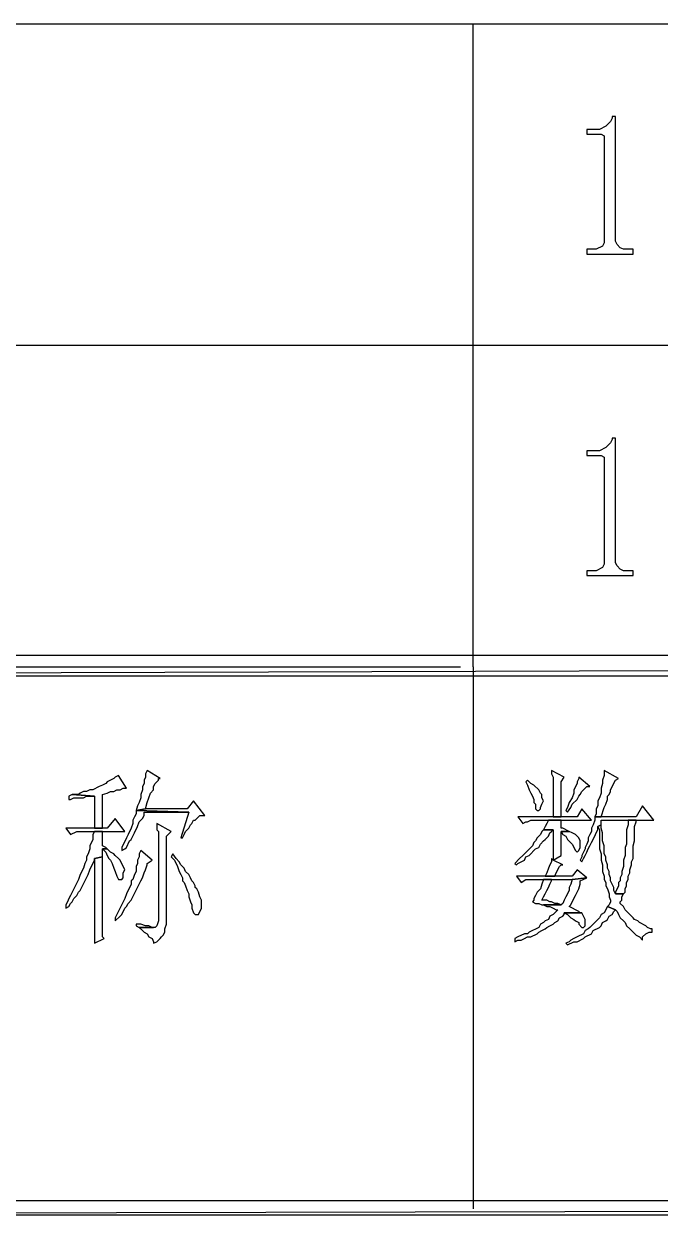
# Model space of a CAD drawing. Extents: x -15.4 to 0.8, y 0.3 to 11.8.
# Drawn here: x -10.193 to -9.861, y 6.501 to 7.122 of the extents above; entities that cross this region are included whole.
import ezdxf

# ---------------------------------------------------------------- set-up
doc = ezdxf.new("R2010")
doc.units = 0
doc.header["$MEASUREMENT"] = 0
doc.linetypes.add('AUSGEZOGEN', pattern=[0])
doc.layers.get('0').update_dxf_attribs({"linetype": 'AUSGEZOGEN'})

msp = doc.modelspace()

# ---------------------------------------------------------------- linework, layer by layer
for points in [[(-10.76795, 7.1219), (-7.41878, 7.1219)], [(-9.95878, 6.7869), (-9.95878, 7.1219)], [(-9.88461, 7.07356), (-9.88628, 7.07356), (-9.88628, 7.07356), (-9.88628, 7.07273), (-9.88628, 7.07273), (-9.88711, 7.07106), (-9.88711, 7.07106), (-9.88961, 7.06856), (-9.88961, 7.06856), (-9.89295, 7.0669), (-9.89295, 7.0669), (-9.89961, 7.0669), (-9.89961, 7.0669), (-9.89961, 7.0644), (-9.89961, 7.0644), (-9.89211, 7.0644), (-9.89211, 7.0644), (-9.89045, 7.06356), (-9.89045, 7.06356), (-9.89045, 7.00773), (-9.89045, 7.00773), (-9.89128, 7.00606), (-9.89128, 7.00606), (-9.89461, 7.0044), (-9.89461, 7.0044), (-9.89961, 7.0044), (-9.89961, 7.0044), (-9.89961, 7.0019), (-9.89961, 7.0019), (-9.87545, 7.0019), (-9.87545, 7.0019), (-9.87545, 7.0044), (-9.87545, 7.0044), (-9.88045, 7.0044), (-9.88045, 7.0044), (-9.88211, 7.00523), (-9.88211, 7.00523), (-9.88378, 7.0069), (-9.88378, 7.0069), (-9.88461, 7.00856), (-9.88461, 7.00856), (-9.88461, 7.01106), (-9.88461, 7.07356)], [(-10.76795, 6.9544), (-7.41878, 6.9544)], [(-9.88461, 6.90606), (-9.88628, 6.90606), (-9.88628, 6.90606), (-9.88628, 6.90523), (-9.88628, 6.90523), (-9.88711, 6.90356), (-9.88711, 6.90356), (-9.88961, 6.90106), (-9.88961, 6.90106), (-9.89295, 6.8994), (-9.89295, 6.8994), (-9.89961, 6.8994), (-9.89961, 6.8994), (-9.89961, 6.8969), (-9.89961, 6.8969), (-9.89211, 6.8969), (-9.89211, 6.8969), (-9.89045, 6.89606), (-9.89045, 6.89606), (-9.89045, 6.84023), (-9.89045, 6.84023), (-9.89128, 6.83856), (-9.89128, 6.83856), (-9.89461, 6.8369), (-9.89461, 6.8369), (-9.89961, 6.8369), (-9.89961, 6.8369), (-9.89961, 6.8344), (-9.89961, 6.8344), (-9.87545, 6.8344), (-9.87545, 6.8344), (-9.87545, 6.8369), (-9.87545, 6.8369), (-9.88045, 6.8369), (-9.88045, 6.8369), (-9.88211, 6.83773), (-9.88211, 6.83773), (-9.88378, 6.8394), (-9.88378, 6.8394), (-9.88461, 6.84106), (-9.88461, 6.84106), (-9.88461, 6.84356), (-9.88461, 6.90606)], [(-10.76795, 6.79273), (-10.76795, 6.7819), (-10.76795, 6.7819), (-7.41878, 6.79273), (-10.76795, 6.79273)], [(-10.76795, 6.7819), (-7.41878, 6.79273), (-7.41878, 6.79273), (-7.41878, 6.7819), (-10.76795, 6.7819)], [(-10.76795, 6.79273), (-10.76795, 6.7819), (-10.76795, 6.7819), (-7.41878, 6.79273), (-10.76795, 6.79273)], [(-10.76795, 6.7819), (-7.41878, 6.79273), (-7.41878, 6.79273), (-7.41878, 6.7819), (-10.76795, 6.7819)], [(-10.52378, 6.7869), (-9.96545, 6.7869)], [(-10.52378, 6.7869), (-9.96545, 6.7869)], [(-9.95878, 6.7869), (-9.95878, 6.5044)], [(-10.14378, 6.73023), (-10.14545, 6.7294), (-10.14545, 6.7294), (-10.14628, 6.72856), (-10.14628, 6.72856), (-10.14795, 6.72773), (-10.14795, 6.72773), (-10.14961, 6.7269), (-10.14961, 6.7269), (-10.15045, 6.72606), (-10.15045, 6.72606), (-10.15211, 6.72523), (-10.15211, 6.72523), (-10.15378, 6.7244), (-10.15378, 6.7244), (-10.15711, 6.72273), (-10.15711, 6.72273), (-10.15878, 6.72273), (-10.15878, 6.72273), (-10.16045, 6.7219), (-10.16045, 6.7219), (-10.16211, 6.7219), (-10.16211, 6.7219), (-10.16378, 6.72106), (-10.16378, 6.72106), (-10.16461, 6.72023), (-10.16461, 6.72023), (-10.16795, 6.72023), (-10.16795, 6.72023), (-10.15628, 6.7194), (-10.15628, 6.7194), (-10.15628, 6.70273), (-10.15628, 6.70273), (-10.15211, 6.70273), (-10.15211, 6.70273), (-10.15211, 6.72023), (-10.15211, 6.72023), (-10.14961, 6.72106), (-10.14961, 6.72106), (-10.14795, 6.7219), (-10.14795, 6.7219), (-10.14628, 6.7219), (-10.14628, 6.7219), (-10.14461, 6.72273), (-10.14461, 6.72273), (-10.14295, 6.72273), (-10.14295, 6.72273), (-10.14128, 6.72356), (-10.14128, 6.72356), (-10.13961, 6.72356), (-10.14378, 6.73023)], [(-10.12878, 6.73273), (-10.12961, 6.73106), (-10.12961, 6.73106), (-10.12961, 6.7294), (-10.12961, 6.7294), (-10.13045, 6.72773), (-10.13045, 6.72773), (-10.13045, 6.72606), (-10.13045, 6.72606), (-10.13128, 6.7244), (-10.13128, 6.7244), (-10.13128, 6.72273), (-10.13128, 6.72273), (-10.13211, 6.72023), (-10.13211, 6.72023), (-10.13211, 6.71856), (-10.13211, 6.71856), (-10.13295, 6.71606), (-10.13295, 6.71606), (-10.13378, 6.7144), (-10.13378, 6.7144), (-10.13461, 6.7119), (-10.13461, 6.7119), (-10.12961, 6.71273), (-10.12961, 6.71273), (-10.12878, 6.71606), (-10.12878, 6.71606), (-10.12795, 6.71856), (-10.12795, 6.71856), (-10.12711, 6.72106), (-10.12711, 6.72106), (-10.12545, 6.72273), (-10.12545, 6.72273), (-10.12545, 6.7244), (-10.12545, 6.7244), (-10.12461, 6.72606), (-10.12461, 6.72606), (-10.12295, 6.72773), (-10.12295, 6.72773), (-10.12295, 6.72856), (-10.12295, 6.72856), (-10.12211, 6.72856), (-10.12878, 6.73273)], [(-9.91795, 6.73273), (-9.91795, 6.73106), (-9.91795, 6.73106), (-9.91711, 6.7294), (-9.91711, 6.7294), (-9.91711, 6.70856), (-9.91711, 6.70856), (-9.91295, 6.70856), (-9.91295, 6.70856), (-9.91295, 6.7269), (-9.91295, 6.7269), (-9.91128, 6.7294), (-9.91795, 6.73273)], [(-9.89045, 6.73273), (-9.89045, 6.73023), (-9.89045, 6.73023), (-9.89128, 6.72773), (-9.89128, 6.72773), (-9.89128, 6.72606), (-9.89128, 6.72606), (-9.89211, 6.72356), (-9.89211, 6.72356), (-9.89211, 6.72106), (-9.89211, 6.72106), (-9.89295, 6.71856), (-9.89295, 6.71856), (-9.89378, 6.7169), (-9.89378, 6.7169), (-9.89378, 6.7144), (-9.89378, 6.7144), (-9.89461, 6.71273), (-9.89461, 6.71273), (-9.89461, 6.71023), (-9.89461, 6.71023), (-9.89545, 6.70856), (-9.89545, 6.70856), (-9.89211, 6.70856), (-9.89211, 6.70856), (-9.89045, 6.71356), (-9.89045, 6.71356), (-9.88961, 6.71523), (-9.88961, 6.71523), (-9.88878, 6.71773), (-9.88878, 6.71773), (-9.88878, 6.7194), (-9.88878, 6.7194), (-9.88795, 6.72023), (-9.88795, 6.72023), (-9.88711, 6.7219), (-9.88711, 6.7219), (-9.88711, 6.72273), (-9.88711, 6.72273), (-9.88461, 6.72773), (-9.88461, 6.72773), (-9.88295, 6.72856), (-9.89045, 6.73273)], [(-9.93045, 6.72773), (-9.93128, 6.7269), (-9.93128, 6.7269), (-9.93045, 6.72523), (-9.93045, 6.72523), (-9.92961, 6.72273), (-9.92961, 6.72273), (-9.92878, 6.72106), (-9.92878, 6.72106), (-9.92795, 6.7194), (-9.92795, 6.7194), (-9.92711, 6.71773), (-9.92711, 6.71773), (-9.92711, 6.71606), (-9.92711, 6.71606), (-9.92628, 6.71523), (-9.92628, 6.71523), (-9.92628, 6.71273), (-9.92628, 6.71273), (-9.92545, 6.7119), (-9.92545, 6.7119), (-9.92461, 6.7119), (-9.92461, 6.7119), (-9.92378, 6.71273), (-9.92378, 6.71273), (-9.92378, 6.71356), (-9.92378, 6.71356), (-9.92295, 6.71523), (-9.92295, 6.71523), (-9.92211, 6.7169), (-9.92211, 6.7169), (-9.92295, 6.71856), (-9.92295, 6.71856), (-9.92295, 6.72023), (-9.92295, 6.72023), (-9.92378, 6.72106), (-9.92378, 6.72106), (-9.92461, 6.72273), (-9.92461, 6.72273), (-9.92711, 6.72523), (-9.92711, 6.72523), (-9.92878, 6.72606), (-9.92878, 6.72606), (-9.93045, 6.72773), (-9.93045, 6.72773)], [(-9.90378, 6.7294), (-9.90378, 6.72856), (-9.90378, 6.72856), (-9.90461, 6.7269), (-9.90461, 6.7269), (-9.90461, 6.72606), (-9.90461, 6.72606), (-9.90628, 6.72273), (-9.90628, 6.72273), (-9.90628, 6.72106), (-9.90628, 6.72106), (-9.90711, 6.71856), (-9.90711, 6.71856), (-9.90878, 6.71606), (-9.90878, 6.71606), (-9.90961, 6.71356), (-9.90961, 6.71356), (-9.91045, 6.7119), (-9.91045, 6.7119), (-9.90961, 6.71106), (-9.90961, 6.71106), (-9.90795, 6.71356), (-9.90795, 6.71356), (-9.90711, 6.71523), (-9.90711, 6.71523), (-9.90461, 6.71773), (-9.90461, 6.71773), (-9.90378, 6.7194), (-9.90378, 6.7194), (-9.90295, 6.72023), (-9.90295, 6.72023), (-9.90211, 6.7219), (-9.90211, 6.7219), (-9.90045, 6.72356), (-9.90045, 6.72356), (-9.89961, 6.7244), (-9.89961, 6.7244), (-9.89795, 6.7244), (-9.90378, 6.7294)], [(-10.16795, 6.72023), (-10.16961, 6.7194), (-10.16961, 6.7194), (-10.16961, 6.71773), (-10.16961, 6.71773), (-10.16878, 6.71773), (-10.16878, 6.71773), (-10.16711, 6.71856), (-10.16711, 6.71856), (-10.16211, 6.71856), (-10.16211, 6.71856), (-10.16045, 6.7194), (-10.16045, 6.7194), (-10.15628, 6.7194), (-10.16795, 6.72023)], [(-10.13461, 6.7119), (-10.13461, 6.71023), (-10.13461, 6.71023), (-10.13545, 6.70856), (-10.13545, 6.70856), (-10.13628, 6.7069), (-10.13628, 6.7069), (-10.13628, 6.70523), (-10.13628, 6.70523), (-10.13711, 6.70273), (-10.13711, 6.70273), (-10.13878, 6.6994), (-10.13878, 6.6994), (-10.13961, 6.69773), (-10.13961, 6.69773), (-10.14211, 6.69273), (-10.14211, 6.69273), (-10.14211, 6.69106), (-10.14211, 6.69106), (-10.14045, 6.6919), (-10.14045, 6.6919), (-10.13961, 6.69273), (-10.13961, 6.69273), (-10.13795, 6.69606), (-10.13795, 6.69606), (-10.13711, 6.6969), (-10.13711, 6.6969), (-10.13628, 6.69856), (-10.13628, 6.69856), (-10.13545, 6.70023), (-10.13545, 6.70023), (-10.13378, 6.70356), (-10.13378, 6.70356), (-10.13295, 6.70606), (-10.13295, 6.70606), (-10.13128, 6.70773), (-10.13128, 6.70773), (-10.13045, 6.7094), (-10.13045, 6.7094), (-10.13045, 6.71106), (-10.13045, 6.71106), (-10.10711, 6.71106), (-10.13461, 6.7119)], [(-10.10461, 6.7169), (-10.10795, 6.71273), (-10.10795, 6.71273), (-10.12961, 6.71273), (-10.12961, 6.71273), (-10.13461, 6.7119), (-10.13461, 6.7119), (-10.10711, 6.71106), (-10.10711, 6.71106), (-10.11128, 6.69773), (-10.11128, 6.69773), (-10.11045, 6.69773), (-10.11045, 6.69773), (-10.10961, 6.6994), (-10.10961, 6.6994), (-10.10878, 6.70106), (-10.10878, 6.70106), (-10.10711, 6.70273), (-10.10711, 6.70273), (-10.10628, 6.7044), (-10.10628, 6.7044), (-10.10545, 6.70523), (-10.10545, 6.70523), (-10.10461, 6.7069), (-10.10461, 6.7069), (-10.10378, 6.7069), (-10.10378, 6.7069), (-10.10211, 6.70856), (-10.10211, 6.70856), (-10.10128, 6.7094), (-10.10128, 6.7094), (-10.09878, 6.7094), (-10.10461, 6.7169)], [(-9.90211, 6.71273), (-9.90461, 6.70856), (-9.90461, 6.70856), (-9.93545, 6.70856), (-9.93545, 6.70856), (-9.93295, 6.70523), (-9.93295, 6.70523), (-9.93128, 6.70606), (-9.93128, 6.70606), (-9.93045, 6.70606), (-9.93045, 6.70606), (-9.92878, 6.7069), (-9.92878, 6.7069), (-9.89711, 6.7069), (-9.90211, 6.71273)], [(-9.87045, 6.7144), (-9.87378, 6.70856), (-9.87378, 6.70856), (-9.89545, 6.70856), (-9.89545, 6.70856), (-9.89545, 6.7069), (-9.89545, 6.7069), (-9.89628, 6.7044), (-9.89628, 6.7044), (-9.89711, 6.70273), (-9.89711, 6.70273), (-9.89711, 6.70106), (-9.89711, 6.70106), (-9.89795, 6.6994), (-9.89795, 6.6994), (-9.89878, 6.69773), (-9.89878, 6.69773), (-9.89878, 6.69606), (-9.89878, 6.69606), (-9.89961, 6.6944), (-9.89961, 6.6944), (-9.90045, 6.69273), (-9.90045, 6.69273), (-9.90045, 6.6919), (-9.90045, 6.6919), (-9.90128, 6.69023), (-9.90128, 6.69023), (-9.90211, 6.68856), (-9.90211, 6.68856), (-9.90211, 6.68773), (-9.90211, 6.68773), (-9.90295, 6.68606), (-9.90295, 6.68606), (-9.90211, 6.68523), (-9.90211, 6.68523), (-9.90128, 6.6869), (-9.90128, 6.6869), (-9.90045, 6.68856), (-9.90045, 6.68856), (-9.89961, 6.69023), (-9.89961, 6.69023), (-9.89878, 6.6919), (-9.89878, 6.6919), (-9.89795, 6.69356), (-9.89795, 6.69356), (-9.89711, 6.69523), (-9.89711, 6.69523), (-9.89545, 6.69856), (-9.89545, 6.69856), (-9.89461, 6.70023), (-9.89461, 6.70023), (-9.89378, 6.7019), (-9.89378, 6.7019), (-9.89378, 6.70356), (-9.89378, 6.70356), (-9.89211, 6.7044), (-9.89211, 6.7044), (-9.89211, 6.7069), (-9.89211, 6.7069), (-9.86461, 6.7069), (-9.87045, 6.7144)], [(-10.14545, 6.70773), (-10.14961, 6.70273), (-10.14961, 6.70273), (-10.17128, 6.70273), (-10.17128, 6.70273), (-10.16878, 6.6994), (-10.16878, 6.6994), (-10.16545, 6.70106), (-10.16545, 6.70106), (-10.14045, 6.70106), (-10.14545, 6.70773)], [(-10.12378, 6.70523), (-10.12378, 6.7019), (-10.12378, 6.7019), (-10.12295, 6.70106), (-10.12295, 6.70106), (-10.12295, 6.6544), (-10.12295, 6.6544), (-10.12378, 6.6519), (-10.12378, 6.6519), (-10.12461, 6.65106), (-10.12461, 6.65106), (-10.13295, 6.65106), (-10.13295, 6.65106), (-10.13128, 6.6494), (-10.13128, 6.6494), (-10.13045, 6.64856), (-10.13045, 6.64856), (-10.12878, 6.64773), (-10.12878, 6.64773), (-10.12795, 6.64606), (-10.12795, 6.64606), (-10.12628, 6.64523), (-10.12628, 6.64523), (-10.12545, 6.64356), (-10.12545, 6.64356), (-10.12545, 6.64273), (-10.12545, 6.64273), (-10.12378, 6.64356), (-10.12378, 6.64356), (-10.12211, 6.64523), (-10.12211, 6.64523), (-10.12128, 6.64606), (-10.12128, 6.64606), (-10.12045, 6.6469), (-10.12045, 6.6469), (-10.11961, 6.64856), (-10.11961, 6.64856), (-10.11961, 6.65023), (-10.11961, 6.65023), (-10.11878, 6.65273), (-10.11878, 6.65273), (-10.11878, 6.69856), (-10.11878, 6.69856), (-10.11628, 6.70106), (-10.12378, 6.70523)], [(-9.91295, 6.7069), (-9.91961, 6.7069), (-9.91961, 6.7069), (-9.92045, 6.70523), (-9.92045, 6.70523), (-9.92128, 6.70356), (-9.92128, 6.70356), (-9.92211, 6.7019), (-9.92211, 6.7019), (-9.91711, 6.7019), (-9.91711, 6.7019), (-9.91711, 6.68606), (-9.91711, 6.68606), (-9.91295, 6.68856), (-9.91295, 6.68856), (-9.91295, 6.70106), (-9.91295, 6.70106), (-9.90878, 6.70106), (-9.90878, 6.70106), (-9.91211, 6.70273), (-9.91211, 6.70273), (-9.91295, 6.70273), (-9.91295, 6.7069)], [(-9.87378, 6.7069), (-9.87795, 6.7069), (-9.87795, 6.7069), (-9.87795, 6.7044), (-9.87795, 6.7044), (-9.87878, 6.7019), (-9.87878, 6.7019), (-9.87878, 6.6944), (-9.87878, 6.6944), (-9.87961, 6.69273), (-9.87961, 6.69273), (-9.87961, 6.68856), (-9.87961, 6.68856), (-9.88045, 6.68606), (-9.88045, 6.68606), (-9.88045, 6.68273), (-9.88045, 6.68273), (-9.88128, 6.68023), (-9.88128, 6.68023), (-9.88128, 6.67856), (-9.88128, 6.67856), (-9.88211, 6.6769), (-9.88211, 6.6769), (-9.88211, 6.67523), (-9.88211, 6.67523), (-9.88295, 6.6744), (-9.88295, 6.6744), (-9.88295, 6.67273), (-9.88295, 6.67273), (-9.88461, 6.6694), (-9.88461, 6.6694), (-9.88461, 6.66856), (-9.88461, 6.66856), (-9.88045, 6.66856), (-9.88045, 6.66856), (-9.87961, 6.6694), (-9.87961, 6.6694), (-9.87961, 6.67106), (-9.87961, 6.67106), (-9.87878, 6.67273), (-9.87878, 6.67273), (-9.87878, 6.6744), (-9.87878, 6.6744), (-9.87795, 6.67606), (-9.87795, 6.67606), (-9.87795, 6.67773), (-9.87795, 6.67773), (-9.87711, 6.6794), (-9.87711, 6.6794), (-9.87711, 6.68106), (-9.87711, 6.68106), (-9.87628, 6.68356), (-9.87628, 6.68356), (-9.87628, 6.68523), (-9.87628, 6.68523), (-9.87545, 6.6869), (-9.87545, 6.6869), (-9.87545, 6.69356), (-9.87545, 6.69356), (-9.87461, 6.69606), (-9.87461, 6.69606), (-9.87461, 6.70356), (-9.87461, 6.70356), (-9.87378, 6.70606), (-9.87378, 6.7069)], [(-10.15211, 6.70106), (-10.15628, 6.70106), (-10.15628, 6.70106), (-10.15711, 6.6994), (-10.15711, 6.6994), (-10.15711, 6.6969), (-10.15711, 6.6969), (-10.15878, 6.69356), (-10.15878, 6.69356), (-10.15878, 6.6919), (-10.15878, 6.6919), (-10.15961, 6.6894), (-10.15961, 6.6894), (-10.16045, 6.68773), (-10.16045, 6.68773), (-10.16045, 6.68606), (-10.16045, 6.68606), (-10.16128, 6.6844), (-10.16128, 6.6844), (-10.16211, 6.6819), (-10.16211, 6.6819), (-10.16378, 6.67856), (-10.16378, 6.67856), (-10.16461, 6.67606), (-10.16461, 6.67606), (-10.16795, 6.6694), (-10.16795, 6.6694), (-10.16878, 6.66773), (-10.16878, 6.66773), (-10.16961, 6.66606), (-10.16961, 6.66606), (-10.17045, 6.6644), (-10.17045, 6.6644), (-10.17128, 6.66273), (-10.17128, 6.66273), (-10.17128, 6.66106), (-10.17128, 6.66106), (-10.16961, 6.6619), (-10.16961, 6.6619), (-10.16878, 6.66356), (-10.16878, 6.66356), (-10.16795, 6.6644), (-10.16795, 6.6644), (-10.16711, 6.66606), (-10.16711, 6.66606), (-10.16545, 6.66773), (-10.16545, 6.66773), (-10.16461, 6.6694), (-10.16461, 6.6694), (-10.16378, 6.67023), (-10.16378, 6.67023), (-10.16045, 6.6769), (-10.16045, 6.6769), (-10.15961, 6.67856), (-10.15961, 6.67856), (-10.15878, 6.68106), (-10.15878, 6.68106), (-10.15628, 6.68606), (-10.15628, 6.68606), (-10.15628, 6.6869), (-10.15628, 6.6869), (-10.15211, 6.68773), (-10.15211, 6.68773), (-10.15211, 6.6919), (-10.15211, 6.6919), (-10.14961, 6.6919), (-10.14961, 6.6919), (-10.15045, 6.69273), (-10.15045, 6.69273), (-10.15211, 6.69356), (-10.15211, 6.70106)], [(-9.92211, 6.7019), (-9.92295, 6.70106), (-9.92295, 6.70106), (-9.92378, 6.6994), (-9.92378, 6.6994), (-9.92545, 6.69773), (-9.92545, 6.69773), (-9.92628, 6.69606), (-9.92628, 6.69606), (-9.92711, 6.69523), (-9.92711, 6.69523), (-9.92795, 6.69356), (-9.92795, 6.69356), (-9.93295, 6.68856), (-9.93295, 6.68856), (-9.93461, 6.6869), (-9.93461, 6.6869), (-9.93711, 6.6844), (-9.93711, 6.6844), (-9.93628, 6.68356), (-9.93628, 6.68356), (-9.93545, 6.6844), (-9.93545, 6.6844), (-9.93211, 6.68606), (-9.93211, 6.68606), (-9.93128, 6.68773), (-9.93128, 6.68773), (-9.92961, 6.68856), (-9.92961, 6.68856), (-9.92628, 6.6919), (-9.92628, 6.6919), (-9.92461, 6.69273), (-9.92461, 6.69273), (-9.92378, 6.6944), (-9.92378, 6.6944), (-9.92211, 6.69606), (-9.92211, 6.69606), (-9.92128, 6.6969), (-9.92128, 6.6969), (-9.91961, 6.69856), (-9.91961, 6.69856), (-9.91878, 6.70023), (-9.91878, 6.70023), (-9.91795, 6.70106), (-9.91795, 6.70106), (-9.91711, 6.7019), (-9.92211, 6.7019)], [(-9.90878, 6.70106), (-9.91295, 6.70106), (-9.91295, 6.70106), (-9.91211, 6.6994), (-9.91211, 6.6994), (-9.91045, 6.69856), (-9.91045, 6.69856), (-9.90961, 6.6969), (-9.90961, 6.6969), (-9.90711, 6.6944), (-9.90711, 6.6944), (-9.90545, 6.69106), (-9.90545, 6.69106), (-9.90461, 6.69023), (-9.90461, 6.69023), (-9.90378, 6.69106), (-9.90378, 6.69106), (-9.90295, 6.69273), (-9.90295, 6.69273), (-9.90295, 6.69606), (-9.90295, 6.69606), (-9.90378, 6.69773), (-9.90378, 6.69773), (-9.90461, 6.69856), (-9.90461, 6.69856), (-9.90545, 6.6994), (-9.90545, 6.6994), (-9.90711, 6.70023), (-9.90878, 6.70106)], [(-9.89211, 6.7044), (-9.89378, 6.70356), (-9.89378, 6.70356), (-9.89295, 6.7019), (-9.89295, 6.7019), (-9.89295, 6.6919), (-9.89295, 6.6919), (-9.89211, 6.6894), (-9.89211, 6.6894), (-9.89211, 6.68606), (-9.89211, 6.68606), (-9.89128, 6.68356), (-9.89128, 6.68356), (-9.89128, 6.68023), (-9.89128, 6.68023), (-9.89045, 6.67773), (-9.89045, 6.67773), (-9.89045, 6.67606), (-9.89045, 6.67606), (-9.88961, 6.6744), (-9.88961, 6.6744), (-9.88961, 6.67273), (-9.88961, 6.67273), (-9.88878, 6.67106), (-9.88878, 6.67106), (-9.88795, 6.66856), (-9.88795, 6.66856), (-9.88795, 6.6669), (-9.88795, 6.6669), (-9.88711, 6.66523), (-9.88711, 6.66523), (-9.88711, 6.6644), (-9.88711, 6.6644), (-9.88795, 6.66273), (-9.88795, 6.66273), (-9.88878, 6.6619), (-9.88878, 6.6619), (-9.88461, 6.66023), (-9.88461, 6.66023), (-9.88378, 6.6594), (-9.88378, 6.6594), (-9.88295, 6.65773), (-9.88295, 6.65773), (-9.88211, 6.65606), (-9.88211, 6.65606), (-9.88045, 6.6544), (-9.88045, 6.6544), (-9.87961, 6.65356), (-9.87961, 6.65356), (-9.87878, 6.6519), (-9.87878, 6.6519), (-9.87711, 6.65023), (-9.87711, 6.65023), (-9.87628, 6.6494), (-9.87628, 6.6494), (-9.87378, 6.6469), (-9.87378, 6.6469), (-9.87211, 6.64606), (-9.87211, 6.64606), (-9.87045, 6.6444), (-9.87045, 6.6444), (-9.87045, 6.64606), (-9.87045, 6.64606), (-9.86878, 6.64773), (-9.86878, 6.64773), (-9.86711, 6.64856), (-9.86711, 6.64856), (-9.86545, 6.64856), (-9.86545, 6.64856), (-9.86545, 6.65023), (-9.86545, 6.65023), (-9.86628, 6.65023), (-9.86628, 6.65023), (-9.86795, 6.65106), (-9.86795, 6.65106), (-9.86878, 6.6519), (-9.86878, 6.6519), (-9.87211, 6.65356), (-9.87211, 6.65356), (-9.87295, 6.6544), (-9.87295, 6.6544), (-9.87461, 6.65523), (-9.87461, 6.65523), (-9.87545, 6.65606), (-9.87545, 6.65606), (-9.87711, 6.65773), (-9.87711, 6.65773), (-9.87795, 6.65856), (-9.87795, 6.65856), (-9.87961, 6.66023), (-9.87961, 6.66023), (-9.88045, 6.6619), (-9.88045, 6.6619), (-9.88211, 6.66356), (-9.88211, 6.66356), (-9.88211, 6.6644), (-9.88211, 6.6644), (-9.88128, 6.66523), (-9.88128, 6.66523), (-9.88128, 6.6669), (-9.88128, 6.6669), (-9.88045, 6.66856), (-9.88045, 6.66856), (-9.88461, 6.66856), (-9.88461, 6.66856), (-9.88545, 6.67023), (-9.88545, 6.67023), (-9.88545, 6.6719), (-9.88545, 6.6719), (-9.88711, 6.67523), (-9.88711, 6.67523), (-9.88711, 6.6769), (-9.88711, 6.6769), (-9.88795, 6.67856), (-9.88795, 6.67856), (-9.88795, 6.68023), (-9.88795, 6.68023), (-9.88878, 6.6819), (-9.88878, 6.6819), (-9.88878, 6.68356), (-9.88878, 6.68356), (-9.88961, 6.68606), (-9.88961, 6.68606), (-9.88961, 6.68773), (-9.88961, 6.68773), (-9.89045, 6.6894), (-9.89045, 6.6894), (-9.89045, 6.69356), (-9.89045, 6.69356), (-9.89128, 6.69606), (-9.89128, 6.69606), (-9.89128, 6.70023), (-9.89128, 6.70023), (-9.89211, 6.70273), (-9.89211, 6.7044)], [(-10.15211, 6.68773), (-10.15628, 6.6869), (-10.15628, 6.6869), (-10.15628, 6.64273), (-10.15628, 6.64273), (-10.15128, 6.64523), (-10.15128, 6.64523), (-10.15211, 6.64606), (-10.15211, 6.64606), (-10.15211, 6.6844), (-10.15211, 6.68773)], [(-10.14961, 6.6919), (-10.15211, 6.6919), (-10.15211, 6.6919), (-10.15045, 6.69023), (-10.15045, 6.69023), (-10.14961, 6.68856), (-10.14961, 6.68856), (-10.14878, 6.6869), (-10.14878, 6.6869), (-10.14795, 6.68606), (-10.14795, 6.68606), (-10.14711, 6.6844), (-10.14711, 6.6844), (-10.14628, 6.6819), (-10.14628, 6.6819), (-10.14545, 6.68023), (-10.14545, 6.68023), (-10.14461, 6.67773), (-10.14461, 6.67773), (-10.14378, 6.67606), (-10.14378, 6.67606), (-10.14211, 6.67606), (-10.14211, 6.67606), (-10.14128, 6.6769), (-10.14128, 6.6769), (-10.14128, 6.6794), (-10.14128, 6.6794), (-10.14045, 6.68106), (-10.14045, 6.68106), (-10.14295, 6.68606), (-10.14295, 6.68606), (-10.14378, 6.6869), (-10.14378, 6.6869), (-10.14545, 6.68856), (-10.14545, 6.68856), (-10.14628, 6.6894), (-10.14628, 6.6894), (-10.14795, 6.69023), (-10.14961, 6.6919)], [(-10.13211, 6.69106), (-10.13295, 6.6894), (-10.13295, 6.6894), (-10.13295, 6.68773), (-10.13295, 6.68773), (-10.13378, 6.68606), (-10.13378, 6.68606), (-10.13378, 6.6844), (-10.13378, 6.6844), (-10.13461, 6.68273), (-10.13461, 6.68273), (-10.13461, 6.68023), (-10.13461, 6.68023), (-10.13545, 6.67856), (-10.13545, 6.67856), (-10.13628, 6.67606), (-10.13628, 6.67606), (-10.13711, 6.67523), (-10.13711, 6.67523), (-10.13711, 6.67356), (-10.13711, 6.67356), (-10.13961, 6.66856), (-10.13961, 6.66856), (-10.14045, 6.66606), (-10.14045, 6.66606), (-10.14461, 6.65773), (-10.14461, 6.65773), (-10.14545, 6.65606), (-10.14545, 6.65606), (-10.14545, 6.6544), (-10.14545, 6.6544), (-10.14295, 6.6569), (-10.14295, 6.6569), (-10.14211, 6.65773), (-10.14211, 6.65773), (-10.14045, 6.66106), (-10.14045, 6.66106), (-10.13961, 6.6619), (-10.13961, 6.6619), (-10.13878, 6.66356), (-10.13878, 6.66356), (-10.13711, 6.66523), (-10.13711, 6.66523), (-10.13628, 6.6669), (-10.13628, 6.6669), (-10.13211, 6.67523), (-10.13211, 6.67523), (-10.13128, 6.6769), (-10.13128, 6.6769), (-10.13045, 6.6794), (-10.13045, 6.6794), (-10.12961, 6.68106), (-10.12961, 6.68106), (-10.12878, 6.68356), (-10.12878, 6.68356), (-10.12878, 6.6844), (-10.12878, 6.6844), (-10.12628, 6.68606), (-10.13211, 6.69106)], [(-10.11545, 6.6894), (-10.11628, 6.68773), (-10.11628, 6.68773), (-10.11461, 6.68606), (-10.11461, 6.68606), (-10.11295, 6.68273), (-10.11295, 6.68273), (-10.11211, 6.68023), (-10.11211, 6.68023), (-10.11128, 6.67856), (-10.11128, 6.67856), (-10.11045, 6.6769), (-10.11045, 6.6769), (-10.11045, 6.67523), (-10.11045, 6.67523), (-10.10961, 6.6744), (-10.10961, 6.6744), (-10.10878, 6.67273), (-10.10878, 6.67273), (-10.10795, 6.67023), (-10.10795, 6.67023), (-10.10711, 6.66856), (-10.10711, 6.66856), (-10.10711, 6.6669), (-10.10711, 6.6669), (-10.10628, 6.6644), (-10.10628, 6.6644), (-10.10545, 6.66273), (-10.10545, 6.66273), (-10.10545, 6.66106), (-10.10545, 6.66106), (-10.10461, 6.65856), (-10.10461, 6.65856), (-10.10378, 6.65773), (-10.10378, 6.65773), (-10.10211, 6.65773), (-10.10211, 6.65773), (-10.10045, 6.66106), (-10.10045, 6.66106), (-10.10045, 6.66523), (-10.10045, 6.66523), (-10.10128, 6.6669), (-10.10128, 6.6669), (-10.10211, 6.6694), (-10.10211, 6.6694), (-10.10295, 6.67106), (-10.10295, 6.67106), (-10.10378, 6.6719), (-10.10378, 6.6719), (-10.10378, 6.67273), (-10.10378, 6.67273), (-10.10461, 6.6744), (-10.10461, 6.6744), (-10.10545, 6.67523), (-10.10545, 6.67523), (-10.10628, 6.6769), (-10.10628, 6.6769), (-10.10711, 6.67856), (-10.10711, 6.67856), (-10.10878, 6.68023), (-10.10878, 6.68023), (-10.10961, 6.6819), (-10.10961, 6.6819), (-10.11128, 6.68356), (-10.11128, 6.68356), (-10.11211, 6.68523), (-10.11211, 6.68523), (-10.11378, 6.6869), (-10.11378, 6.6869), (-10.11545, 6.6894), (-10.11545, 6.6894)], [(-9.91795, 6.6869), (-9.91795, 6.68523), (-9.91795, 6.68523), (-9.91878, 6.68356), (-9.91878, 6.68356), (-9.91961, 6.6819), (-9.91961, 6.6819), (-9.92045, 6.6794), (-9.92045, 6.6794), (-9.92128, 6.67773), (-9.92128, 6.67773), (-9.91628, 6.67773), (-9.91628, 6.67773), (-9.91545, 6.6794), (-9.91545, 6.6794), (-9.91378, 6.68273), (-9.91378, 6.68273), (-9.91295, 6.68356), (-9.91295, 6.68356), (-9.91211, 6.68356), (-9.91211, 6.68356), (-9.91711, 6.68606), (-9.91795, 6.6869)], [(-9.90461, 6.68106), (-9.90711, 6.67773), (-9.90711, 6.67773), (-9.93628, 6.67773), (-9.93628, 6.67773), (-9.93378, 6.6744), (-9.93378, 6.6744), (-9.93128, 6.67606), (-9.93128, 6.67606), (-9.90711, 6.67606), (-9.90711, 6.67606), (-9.89961, 6.6769), (-9.90461, 6.68106)], [(-9.89961, 6.6769), (-9.90711, 6.67606), (-9.90711, 6.67606), (-9.90795, 6.67356), (-9.90795, 6.67356), (-9.90878, 6.6719), (-9.90878, 6.6719), (-9.90878, 6.67023), (-9.90878, 6.67023), (-9.91045, 6.6669), (-9.91045, 6.6669), (-9.91128, 6.66523), (-9.91128, 6.66523), (-9.91211, 6.66356), (-9.91211, 6.66356), (-9.91295, 6.66273), (-9.91295, 6.66273), (-9.92211, 6.66273), (-9.92211, 6.66273), (-9.92045, 6.6619), (-9.92045, 6.6619), (-9.91878, 6.6619), (-9.91878, 6.6619), (-9.91711, 6.66106), (-9.91711, 6.66106), (-9.91545, 6.66023), (-9.91545, 6.66023), (-9.91461, 6.66023), (-9.91461, 6.66023), (-9.91711, 6.65773), (-9.91711, 6.65773), (-9.91878, 6.6569), (-9.91878, 6.6569), (-9.91961, 6.65523), (-9.91961, 6.65523), (-9.92128, 6.6544), (-9.92128, 6.6544), (-9.92211, 6.65356), (-9.92211, 6.65356), (-9.92378, 6.65273), (-9.92378, 6.65273), (-9.92461, 6.65106), (-9.92461, 6.65106), (-9.92961, 6.64856), (-9.92961, 6.64856), (-9.93045, 6.64773), (-9.93045, 6.64773), (-9.93211, 6.64773), (-9.93211, 6.64773), (-9.93545, 6.64606), (-9.93545, 6.64606), (-9.93711, 6.64523), (-9.93711, 6.64523), (-9.93711, 6.64356), (-9.93711, 6.64356), (-9.93545, 6.6444), (-9.93545, 6.6444), (-9.93378, 6.6444), (-9.93378, 6.6444), (-9.93211, 6.64523), (-9.93211, 6.64523), (-9.93045, 6.64606), (-9.93045, 6.64606), (-9.92878, 6.64606), (-9.92878, 6.64606), (-9.92545, 6.64773), (-9.92545, 6.64773), (-9.92461, 6.64856), (-9.92461, 6.64856), (-9.92295, 6.6494), (-9.92295, 6.6494), (-9.92128, 6.65023), (-9.92128, 6.65023), (-9.92045, 6.65106), (-9.92045, 6.65106), (-9.91878, 6.6519), (-9.91878, 6.6519), (-9.91711, 6.65273), (-9.91711, 6.65273), (-9.91628, 6.65356), (-9.91628, 6.65356), (-9.91461, 6.6544), (-9.91461, 6.6544), (-9.91378, 6.65606), (-9.91378, 6.65606), (-9.91211, 6.6569), (-9.91211, 6.6569), (-9.91128, 6.65773), (-9.91128, 6.65773), (-9.91128, 6.65856), (-9.91128, 6.65856), (-9.90211, 6.65856), (-9.90211, 6.65856), (-9.90295, 6.65856), (-9.90295, 6.65856), (-9.90378, 6.6594), (-9.90378, 6.6594), (-9.90878, 6.6619), (-9.90878, 6.6619), (-9.90795, 6.66273), (-9.90795, 6.66273), (-9.90628, 6.66606), (-9.90628, 6.66606), (-9.90545, 6.66773), (-9.90545, 6.66773), (-9.90378, 6.67106), (-9.90378, 6.67106), (-9.90295, 6.67356), (-9.90295, 6.67356), (-9.90295, 6.67523), (-9.89961, 6.6769)], [(-9.91795, 6.67606), (-9.92211, 6.67606), (-9.92211, 6.67606), (-9.92295, 6.67356), (-9.92295, 6.67356), (-9.92378, 6.67106), (-9.92378, 6.67106), (-9.92545, 6.6694), (-9.92545, 6.6694), (-9.92628, 6.66773), (-9.92628, 6.66773), (-9.92711, 6.66606), (-9.92711, 6.66606), (-9.92711, 6.66523), (-9.92711, 6.66523), (-9.92795, 6.6644), (-9.92795, 6.6644), (-9.92628, 6.66356), (-9.92628, 6.66356), (-9.92461, 6.66356), (-9.92461, 6.66356), (-9.92295, 6.66273), (-9.92295, 6.66273), (-9.91295, 6.66273), (-9.91295, 6.66273), (-9.91461, 6.66356), (-9.91461, 6.66356), (-9.91628, 6.66356), (-9.91628, 6.66356), (-9.91795, 6.6644), (-9.91795, 6.6644), (-9.91878, 6.6644), (-9.91878, 6.6644), (-9.92045, 6.66523), (-9.92045, 6.66523), (-9.92295, 6.66523), (-9.92295, 6.66523), (-9.92211, 6.6669), (-9.92211, 6.6669), (-9.92128, 6.66856), (-9.92128, 6.66856), (-9.92045, 6.67023), (-9.92045, 6.67023), (-9.91961, 6.6719), (-9.91961, 6.6719), (-9.91878, 6.67356), (-9.91878, 6.67356), (-9.91795, 6.67523), (-9.91795, 6.67606)], [(-9.88878, 6.6619), (-9.89045, 6.65856), (-9.89045, 6.65856), (-9.89211, 6.65773), (-9.89211, 6.65773), (-9.89295, 6.65606), (-9.89295, 6.65606), (-9.89628, 6.65273), (-9.89628, 6.65273), (-9.89795, 6.65106), (-9.89795, 6.65106), (-9.89878, 6.65023), (-9.89878, 6.65023), (-9.90045, 6.6494), (-9.90045, 6.6494), (-9.90128, 6.64773), (-9.90128, 6.64773), (-9.90461, 6.64606), (-9.90461, 6.64606), (-9.90628, 6.64523), (-9.90628, 6.64523), (-9.90795, 6.6444), (-9.90795, 6.6444), (-9.90878, 6.64356), (-9.90878, 6.64356), (-9.91045, 6.64273), (-9.91045, 6.64273), (-9.90961, 6.6419), (-9.90961, 6.6419), (-9.90628, 6.64356), (-9.90628, 6.64356), (-9.90461, 6.64356), (-9.90461, 6.64356), (-9.90128, 6.64523), (-9.90128, 6.64523), (-9.90045, 6.64606), (-9.90045, 6.64606), (-9.89711, 6.64773), (-9.89711, 6.64773), (-9.89628, 6.6494), (-9.89628, 6.6494), (-9.89295, 6.65106), (-9.89295, 6.65106), (-9.89211, 6.6519), (-9.89211, 6.6519), (-9.89128, 6.65356), (-9.89128, 6.65356), (-9.88961, 6.6544), (-9.88961, 6.6544), (-9.88878, 6.65523), (-9.88878, 6.65523), (-9.88795, 6.6569), (-9.88795, 6.6569), (-9.88628, 6.65773), (-9.88628, 6.65773), (-9.88545, 6.6594), (-9.88545, 6.6594), (-9.88461, 6.66023), (-9.88878, 6.6619)], [(-9.90211, 6.65856), (-9.91128, 6.65856), (-9.91128, 6.65856), (-9.90961, 6.65773), (-9.90961, 6.65773), (-9.90795, 6.65606), (-9.90795, 6.65606), (-9.90628, 6.65523), (-9.90628, 6.65523), (-9.90545, 6.6544), (-9.90545, 6.6544), (-9.90378, 6.65356), (-9.90378, 6.65356), (-9.90378, 6.65273), (-9.90378, 6.65273), (-9.90211, 6.65106), (-9.90211, 6.65106), (-9.90128, 6.65106), (-9.90128, 6.65106), (-9.90045, 6.6519), (-9.90045, 6.6519), (-9.90045, 6.65523), (-9.90045, 6.65523), (-9.90128, 6.6569), (-9.90128, 6.6569), (-9.90211, 6.65856), (-9.90211, 6.65856)], [(-10.13461, 6.65273), (-10.13461, 6.6519), (-10.13461, 6.6519), (-10.13295, 6.65106), (-10.13295, 6.65106), (-10.12545, 6.65106), (-10.12545, 6.65106), (-10.12628, 6.65106), (-10.12628, 6.65106), (-10.12795, 6.6519), (-10.12795, 6.6519), (-10.12961, 6.6519), (-10.12961, 6.6519), (-10.13211, 6.65273), (-10.13461, 6.65273)], [(-10.76795, 6.50856), (-10.76795, 6.50106), (-10.76795, 6.50106), (-7.41878, 6.50856), (-10.76795, 6.50856)], [(-10.76795, 6.50106), (-7.41878, 6.50856), (-7.41878, 6.50856), (-7.41878, 6.50106), (-10.76795, 6.50106)]]:
    msp.add_lwpolyline(points)

doc.saveas('drawing.dxf')
